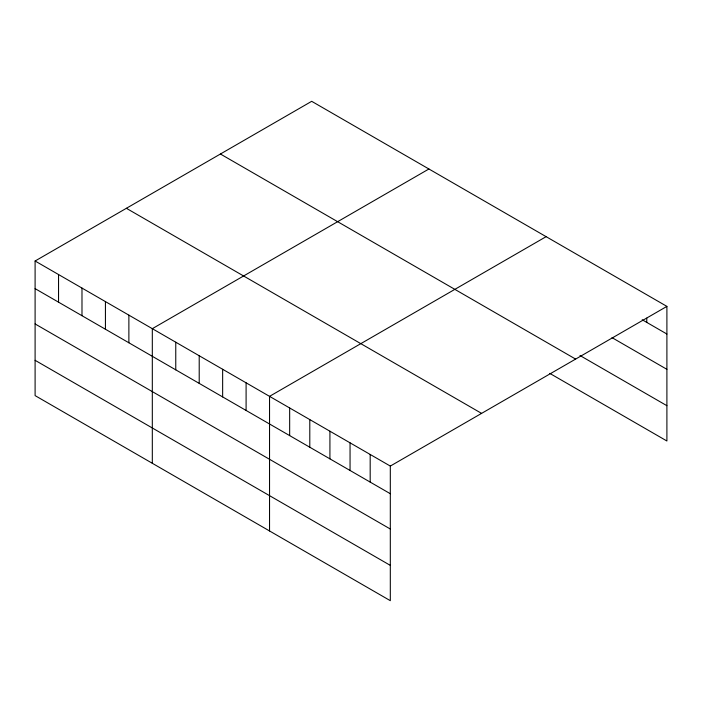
<?xml version="1.0" encoding="UTF-8"?>
<svg xmlns="http://www.w3.org/2000/svg" width="702" height="702" viewBox="0 0 702 702"><rect width="100%" height="100%" fill="white"/><g stroke="black" fill="none" stroke-linecap="round" stroke-linejoin="round"><path stroke-width="1.05" d="M35.1 261.004L390.312 466.075L390.312 600.684L35.1 395.612L35.1 261.004L311.688 101.316L666.9 306.388L666.9 440.996L549.789 373.385M428.913 168.989L152.316 328.676L152.316 463.285M546.13 236.662L269.542 396.349L269.542 530.958M390.312 466.075L666.9 306.388M642.198 319.761L666.9 334.029M612.004 337.636L666.9 369.322M579.984 355.519L666.9 405.695M220.419 154.01L575.622 359.091M126.378 208.301L481.581 413.381M35.1 288.636L390.312 493.717M35.1 323.938L390.312 529.018M35.1 360.31L390.312 565.382M646.77 318.155L646.77 322.402M370.182 454.457L370.182 482.09M350.052 442.839L350.052 470.472M329.922 431.212L329.922 458.854M309.793 419.594L309.793 447.227M289.663 407.976L289.663 435.609M246.095 382.818L246.095 410.451M222.648 369.278L222.648 396.92M199.21 355.747L199.21 383.38M175.763 342.216L175.763 369.849M128.878 315.145L128.878 342.778M105.432 301.606L105.432 329.238M81.985 288.074L81.985 315.707M58.547 274.535L58.547 302.167"/></g></svg>
